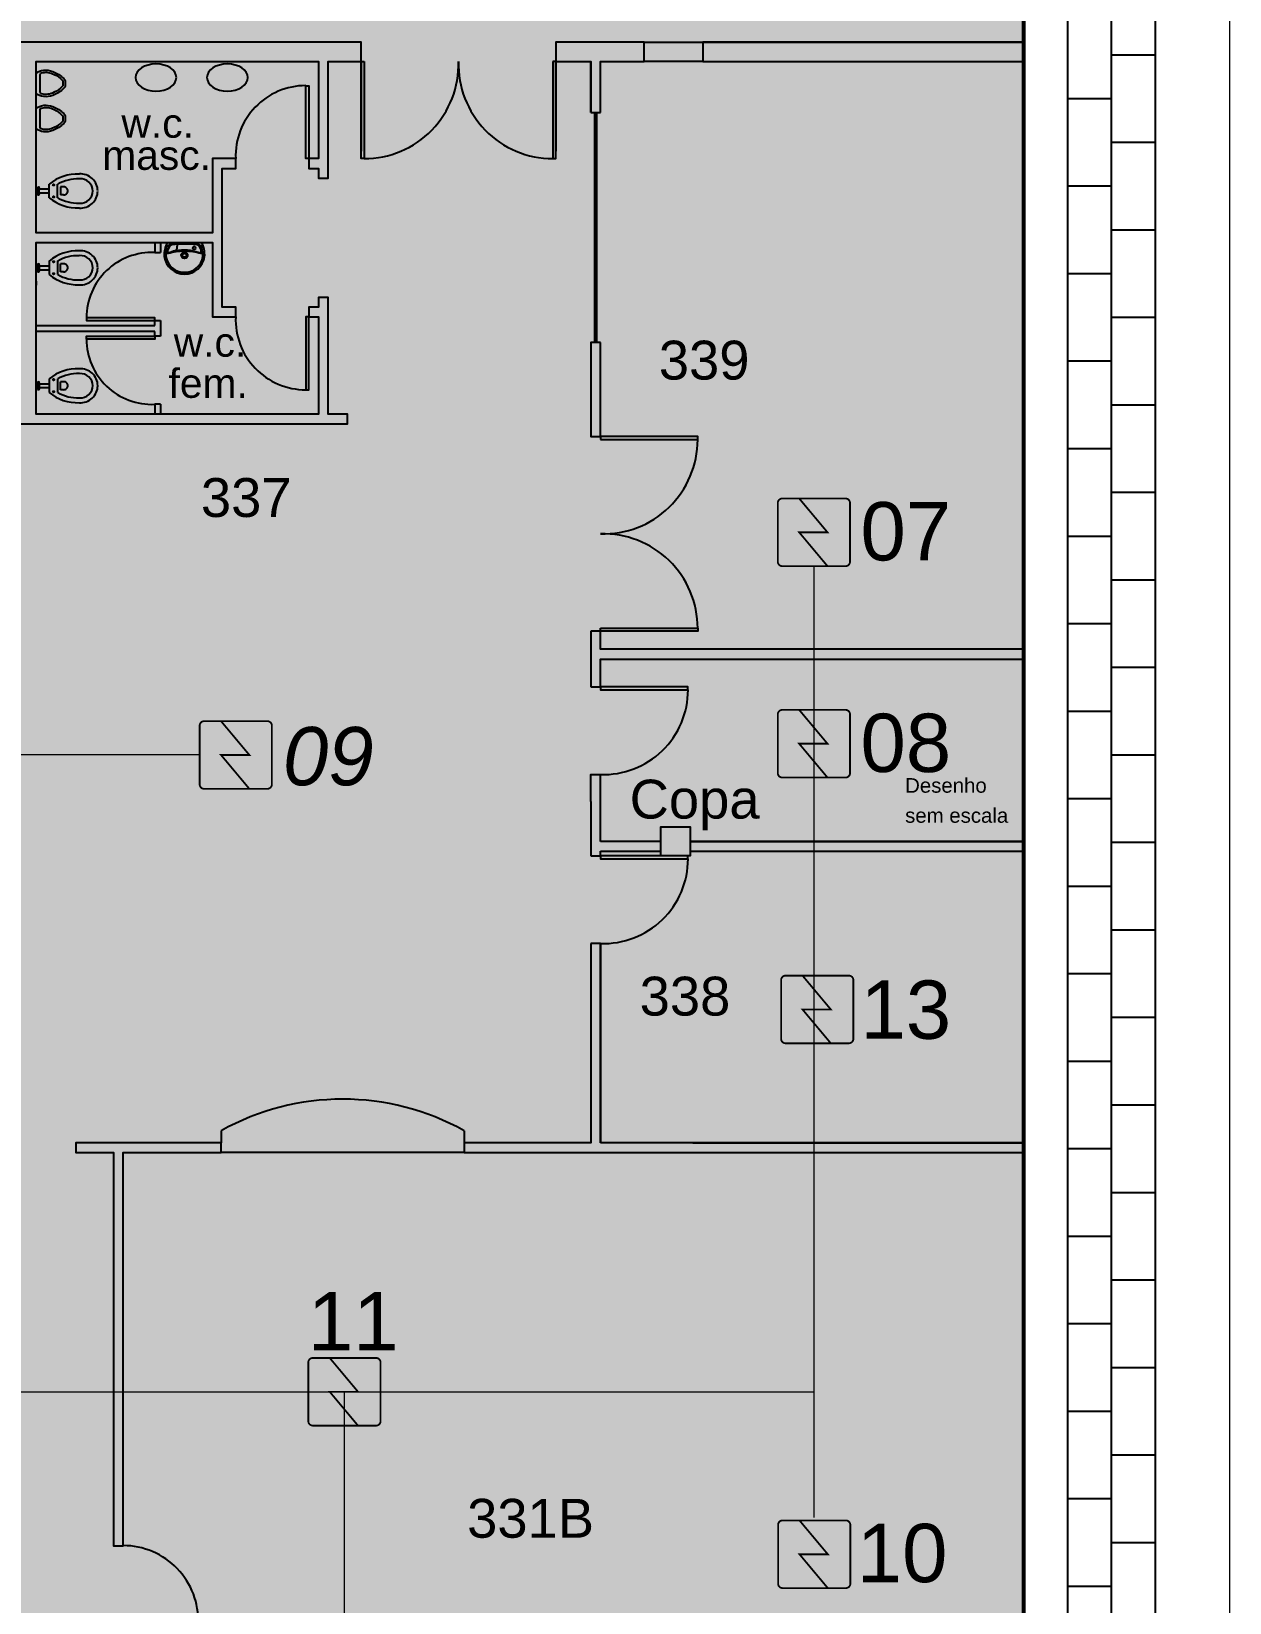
# Model space of a CAD drawing. Header units: metres. Extents: x -331 to 2982, y 362 to 2539.
# Drawn here: x 860.11 to 872.42, y 2171.67 to 2187.83 of the extents above; entities that cross this region are included whole.
import ezdxf
from ezdxf.enums import TextEntityAlignment as Align

# ---------------------------------------------------------------- set-up
doc = ezdxf.new("R2010")
doc.units = ezdxf.units.M
for name, color, linetype in [('72_EGR_BASE_PRIMITIVE', 7, 'Continuous'), ('ALV', 251, 'Continuous'), ('CX', 251, 'Continuous'), ('Det', 251, 'Continuous'), ('DET. FUMAÇA', 1, 'Continuous'), ('Div', 251, 'Continuous'), ('Est', 251, 'Continuous'), ('Mob', 251, 'Continuous'), ('SALAS NOVAS', 7, 'Continuous'), ('Texto_Salas', 251, 'Continuous'), ('vid', 251, 'Continuous')]:
    doc.layers.add(name, color=color, linetype=linetype)
doc.layers.add('_corredores', color=251, linetype='Continuous', plot=False)
doc.layers.add('_salas', color=251, linetype='Continuous', plot=False)
doc.styles.add('DESTAQUE', font='arial.ttf', dxfattribs={"height": 0.4})
doc.styles.add('X3G_ENTITY_1416C0B0', font='arial.ttf', dxfattribs={"height": 0.6})
doc.styles.add('X3G_ENTITY_1416C0B9', font='arial.ttf', dxfattribs={"height": 0.6})
doc.styles.add('X3G_ENTITY_1416C0BC', font='arial.ttf', dxfattribs={"height": 0.6})
doc.styles.add('X3G_ENTITY_1416C0BF', font='arial.ttf', dxfattribs={"height": 0.6})
doc.styles.add('X3G_ENTITY_1421ED70', font='arial.ttf', dxfattribs={"height": 0.4})
doc.styles.add('X3G_ENTITY_1421EDF5', font='arial.ttf', dxfattribs={"height": 0.6})
doc.styles.add('X3G_ENTITY_1421EE35', font='arial.ttf', dxfattribs={"height": 0.6})
doc.styles.add('X3G_ENTITY_1421EF7A', font='arial.ttf', dxfattribs={"height": 0.15})
doc.styles.add('X3G_ENTITY_1421EFB9', font='arial.ttf', dxfattribs={"height": 0.15})

# ---------------------------------------------------------------- blocks, each defined once
blk = doc.blocks.new('Detector de fumaça')
at = {"layer": 'DET. FUMAÇA', "linetype": 'Continuous', "lineweight": 15, "const_width": 0.0187}
blk.add_lwpolyline([(774.599, 539.816), (775.249, 539.816, -0.414214), (775.296, 539.769), (775.296, 539.167, -0.414214), (775.249, 539.12), (774.599, 539.12, -0.414214), (774.553, 539.167), (774.553, 539.769, -0.414214)], format="xyb", close=True, dxfattribs=at)
blk.add_lwpolyline([(774.773, 539.816), (775.064, 539.468), (774.773, 539.468), (775.064, 539.12)], dxfattribs=at)

msp = doc.modelspace()

# ---------------------------------------------------------------- hatches: boundary and pattern name
at = {"layer": '_corredores', "transparency": 33554508}
h = msp.add_hatch(color=256, dxfattribs=at)
h.dxf.hatch_style = 1
h.paths.add_polyline_path([(851.611, 2224.542), (870.381, 2224.542), (870.381, 2226.378), (870.191, 2226.378), (870.191, 2226.575), (870.005, 2226.762), (866.306, 2226.763), (866.29, 2226.729), (866.185, 2226.811), (865.424, 2227.572), (863.996, 2227.572), (862.567, 2227.572), (861.757, 2226.763), (861.722, 2226.763), (861.718, 2226.762), (861.705, 2226.761), (861.687, 2226.761), (858.092, 2226.763), (857.746, 2226.416), (857.399, 2226.763), (853.806, 2226.763), (853.79, 2226.729), (853.686, 2226.811), (852.924, 2227.572), (851.496, 2227.572), (849.749, 2227.572), (849.749, 2226.812), (849.609, 2226.812), (849.609, 2229.892), (844.805, 2229.892), (844.805, 2226.871), (844.864, 2226.812), (845.246, 2227.194), (845.628, 2226.812), (845.246, 2226.43), (844.805, 2226.871), (844.805, 2226.753), (844.815, 2226.763), (840.708, 2226.763), (840.376, 2226.43), (840.043, 2226.763), (836.436, 2226.763), (836.42, 2226.729), (836.316, 2226.811), (835.554, 2227.572), (834.126, 2227.572), (832.698, 2227.572), (831.888, 2226.763), (831.852, 2226.763), (831.849, 2226.762), (831.835, 2226.761), (831.817, 2226.761), (828.223, 2226.763), (827.876, 2226.416), (827.529, 2226.763), (823.936, 2226.763), (823.92, 2226.729), (823.815, 2226.811), (823.054, 2227.572), (821.626, 2227.572), (820.197, 2227.572), (819.387, 2226.763), (819.352, 2226.763), (819.348, 2226.762), (819.335, 2226.761), (819.317, 2226.761), (815.722, 2226.763), (815.376, 2226.416), (815.029, 2226.763), (811.436, 2226.763), (811.42, 2226.729), (811.315, 2226.811), (810.554, 2227.572), (809.126, 2227.572), (807.697, 2227.572), (806.887, 2226.763), (806.852, 2226.763), (806.848, 2226.762), (806.835, 2226.761), (806.817, 2226.761), (803.222, 2226.763), (802.876, 2226.416), (802.529, 2226.763), (798.936, 2226.763), (798.92, 2226.729), (798.815, 2226.811), (798.054, 2227.572), (796.626, 2227.572), (795.197, 2227.572), (794.387, 2226.763), (794.352, 2226.763), (794.348, 2226.762), (794.335, 2226.761), (794.317, 2226.761), (790.722, 2226.763), (790.376, 2226.416), (790.029, 2226.763), (786.436, 2226.763), (786.42, 2226.729), (786.315, 2226.811), (785.554, 2227.572), (784.126, 2227.572), (782.697, 2227.572), (781.887, 2226.763), (781.852, 2226.763), (781.848, 2226.762), (781.835, 2226.761), (781.817, 2226.761), (778.222, 2226.763), (777.876, 2226.416), (777.529, 2226.763), (773.936, 2226.763), (773.92, 2226.729), (773.816, 2226.811), (773.054, 2227.572), (771.626, 2227.572), (770.197, 2227.572), (769.387, 2226.763), (769.352, 2226.763), (769.348, 2226.762), (769.335, 2226.761), (769.317, 2226.761), (765.617, 2226.762), (765.431, 2226.575), (765.431, 2226.378), (765.241, 2226.378), (765.241, 2224.542), (770.086, 2224.542), (770.086, 2214.629), (770.226, 2214.629), (770.226, 2205.509), (767.338, 2205.509), (767.338, 2207.704), (766.211, 2207.704), (766.211, 2205.509), (751.111, 2205.509), (751.111, 2210.741), (749.911, 2210.741), (749.911, 2205.509), (746.061, 2205.509), (746.061, 2201.894), (748.431, 2201.894), (748.431, 2203.594), (748.031, 2203.594), (748.031, 2203.794), (754.456, 2203.794), (754.456, 2203.594), (754.131, 2203.594), (754.131, 2201.894), (754.456, 2201.894), (754.456, 2201.694), (754.456, 2201.169), (757.956, 2201.169), (757.956, 2203.569), (757.956, 2203.769), (768.011, 2203.769), (768.011, 2203.749), (768.816, 2203.749), (768.816, 2195.789), (767.986, 2195.789), (767.986, 2195.769), (762.346, 2195.769), (761.071, 2195.769), (761.071, 2193.044), (754.156, 2193.044), (752.481, 2193.044), (752.481, 2160.519), (752.481, 2157.069), (754.081, 2157.069), (754.081, 2160.544), (753.906, 2160.544), (753.906, 2163.419), (754.171, 2163.419), (754.171, 2187.629), (760.806, 2187.629), (760.806, 2187.719), (773.011, 2187.719), (775.861, 2187.719), (782.791, 2187.719), (782.791, 2190.319), (775.861, 2190.319), (772.986, 2190.319), (772.986, 2195.79), (771.756, 2195.789), (771.756, 2203.744), (773.121, 2203.744), (773.121, 2203.829), (845.141, 2203.829), (845.141, 2195.819), (845.261, 2195.819), (845.261, 2190.319), (839.761, 2190.319), (839.761, 2188.494), (845.261, 2188.494), (845.261, 2187.569), (849.661, 2187.569), (849.661, 2185.094), (852.261, 2185.094), (852.261, 2183.894), (853.061, 2183.894), (853.061, 2176.889), (852.261, 2176.889), (852.261, 2175.254), (853.061, 2175.254), (853.061, 2168.394), (852.261, 2168.394), (852.261, 2166.994), (853.061, 2166.994), (853.061, 2159.489), (825.261, 2159.489), (825.261, 2158.669), (814.561, 2158.669), (814.561, 2159.469), (811.031, 2159.469), (811.031, 2158.069), (813.081, 2158.069), (813.081, 2157.769), (812.881, 2157.769), (812.881, 2156.869), (827.081, 2156.869), (827.081, 2158.069), (854.661, 2158.069), (854.661, 2183.893), (855.756, 2183.893), (855.756, 2184.657), (854.661, 2184.657), (854.661, 2186.757), (855.756, 2186.757), (855.756, 2187.519), (852.011, 2187.519), (852.011, 2187.719), (870.321, 2187.719), (870.321, 2195.769), (866.411, 2195.769), (866.411, 2195.773), (852.411, 2195.789), (852.411, 2195.699), (852.411, 2190.369), (849.561, 2190.369), (849.561, 2205.509), (845.001, 2205.509), (845.001, 2208.659), (849.561, 2208.659), (849.561, 2208.919), (849.561, 2212.194), (852.211, 2212.194), (852.211, 2214.629), (851.611, 2214.629)])
h.paths.add_polyline_path([(845.931, 2221.609), (845.47, 2221.609), (845.47, 2222.029), (843.97, 2222.029), (843.97, 2221.609), (843.95, 2220.109), (845.93, 2220.109), (845.931, 2214.629), (846.008, 2214.629), (846.008, 2210.809), (843.811, 2210.809), (843.811, 2205.509), (835.011, 2205.509), (835.011, 2210.809), (833.811, 2210.809), (833.811, 2205.509), (825.011, 2205.509), (825.011, 2210.809), (823.811, 2210.809), (823.811, 2205.509), (815.011, 2205.509), (815.011, 2210.809), (813.811, 2210.809), (813.811, 2205.509), (805.011, 2205.509), (805.011, 2210.809), (803.811, 2210.809), (803.811, 2205.509), (795.011, 2205.509), (795.011, 2210.809), (793.811, 2210.809), (793.811, 2205.509), (785.011, 2205.509), (785.011, 2210.809), (783.811, 2210.809), (783.811, 2205.509), (775.011, 2205.509), (775.011, 2210.809), (773.981, 2210.809), (773.981, 2205.509), (773.196, 2205.509), (773.196, 2214.629), (773.126, 2214.629), (773.125, 2220.109), (775.146, 2220.109), (775.146, 2221.609), (775.126, 2221.609), (775.126, 2222.029), (773.626, 2222.029), (773.626, 2221.609), (773.166, 2221.609), (773.166, 2224.542), (845.931, 2224.541)], flags=16)
h.paths.add_polyline_path([(851.496, 2226.43), (851.114, 2226.812), (851.496, 2227.194), (851.878, 2226.812)], flags=16)
h.paths.add_polyline_path([(834.508, 2226.812), (834.126, 2226.43), (833.744, 2226.812), (834.126, 2227.194)], flags=16)
h.paths.add_polyline_path([(863.614, 2226.812), (863.996, 2227.194), (864.378, 2226.812), (863.996, 2226.43)], flags=16)
h.paths.add_polyline_path([(822.008, 2226.812), (821.626, 2226.43), (821.244, 2226.812), (821.626, 2227.194)], flags=16)
h.paths.add_polyline_path([(864.389, 2190.556), (864.551, 2190.634), (864.712, 2190.35), (866.013, 2191.248, -0.431733), (866.332, 2192.391), (865.598, 2193.79), (865.28, 2193.589), (865.172, 2193.734, -2.788173)], flags=16)
h.paths.add_polyline_path([(809.508, 2226.812), (809.126, 2226.43), (808.744, 2226.812), (809.126, 2227.194)], flags=16)
h.paths.add_polyline_path([(797.008, 2226.812), (796.626, 2226.43), (796.244, 2226.812), (796.626, 2227.194)], flags=16)
h.paths.add_polyline_path([(784.507, 2226.812), (784.126, 2226.43), (783.744, 2226.812), (784.126, 2227.194)], flags=16)
h.paths.add_polyline_path([(772.008, 2226.812), (771.626, 2226.43), (771.244, 2226.812), (771.626, 2227.194)], flags=16)
h.paths.add_polyline_path([(767.557, 2193.922), (767.41, 2193.819), (767.205, 2194.063), (766.31, 2193.169, -0.414214), (766.31, 2192.369), (767.205, 2191.475), (767.41, 2191.719), (767.557, 2191.616, -3.171595)], flags=16)
at = {"layer": '_salas', "transparency": 33554559}
h = msp.add_hatch(color=256, dxfattribs=at)
h.dxf.hatch_style = 1
h.paths.add_polyline_path([(870.321, 2187.719), (852.011, 2187.719), (852.011, 2187.519), (855.756, 2187.519), (855.756, 2186.757), (854.661, 2186.757), (854.661, 2184.657), (855.756, 2184.657), (855.756, 2183.893), (854.661, 2183.893), (854.661, 2158.069), (827.081, 2158.069), (827.081, 2156.869), (812.881, 2156.869), (812.881, 2157.769), (813.081, 2157.769), (813.081, 2158.069), (811.031, 2158.069), (811.031, 2159.469), (811.111, 2159.469), (811.111, 2163.169), (809.161, 2163.169), (809.161, 2163.319), (806.761, 2163.319), (806.761, 2160.619), (806.361, 2160.619), (806.361, 2159.744), (794.611, 2159.744), (794.611, 2150.719), (794.811, 2150.719), (794.811, 2152.509), (818.111, 2152.509), (870.321, 2152.509)])
h.paths.add_polyline_path([(806.557, 2158.749), (806.557, 2155.869), (802.711, 2155.869), (802.711, 2158.749)], flags=16)

# ---------------------------------------------------------------- linework, layer by layer
at = {"layer": '72_EGR_BASE_PRIMITIVE', "color": 251, "linetype": 'Continuous', "lineweight": -3, "true_color": 0x5f5f5f}
for points in [[(870.299, 2181.476), (865.958, 2181.476), (865.958, 2181.476), (865.958, 2181.664)], [(865.858, 2179.909), (865.858, 2180.189), (865.958, 2180.189)]]:
    msp.add_lwpolyline(points, dxfattribs=at)
at = {"layer": '72_EGR_BASE_PRIMITIVE', "color": 251, "true_color": 0x5f5f5f}
msp.add_polyline3d([(865.958, 2179.909, 0), (865.958, 2180.189, 0)], dxfattribs=at)
at = {"layer": 'ALV', "color": 251}
for p, q in [((870.299, 2187.721), (867.009, 2187.721)), ((870.299, 2187.721), (867.009, 2187.721)), ((867.009, 2187.721), (870.299, 2187.721)), ((865.858, 2186.998), (865.858, 2187.521)), ((867.009, 2187.521), (870.299, 2187.521)), ((867.009, 2187.521), (870.299, 2187.521)), ((867.009, 2187.521), (870.299, 2187.521)), ((865.858, 2186.998), (865.958, 2186.998)), ((865.958, 2181.663), (865.858, 2181.663)), ((865.858, 2181.663), (865.858, 2181.089)), ((865.858, 2181.089), (865.958, 2181.089)), ((865.858, 2179.909), (865.858, 2179.351)), ((865.958, 2179.501), (865.958, 2179.909)), ((866.579, 2179.501), (865.958, 2179.501)), ((866.579, 2179.401), (866.579, 2179.501)), ((870.319, 2179.501), (866.879, 2179.501)), ((866.879, 2179.501), (870.319, 2179.501)), ((865.858, 2179.351), (865.958, 2179.351)), ((865.958, 2179.351), (865.958, 2179.401)), ((865.958, 2179.401), (866.579, 2179.401)), ((866.879, 2179.401), (870.319, 2179.401)), ((865.958, 2178.451), (865.858, 2178.451)), ((865.858, 2178.451), (865.858, 2176.401)), ((865.958, 2176.401), (865.958, 2178.451)), ((865.858, 2176.401), (864.558, 2176.401)), ((864.558, 2176.401), (864.558, 2176.301)), ((866.908, 2176.401), (865.958, 2176.401)), ((870.319, 2176.401), (866.908, 2176.401)), ((864.558, 2176.301), (866.908, 2176.301)), ((866.908, 2176.301), (870.319, 2176.301))]:
    msp.add_line(p, q, dxfattribs=at)
for points in [[(858.159, 2183.795), (863.359, 2183.795), (863.359, 2183.895), (863.159, 2183.895), (863.159, 2185.095), (863.059, 2185.095), (863.059, 2184.995), (862.959, 2184.995), (862.959, 2184.895), (863.059, 2184.895), (863.059, 2183.895), (860.159, 2183.895), (860.159, 2185.659), (861.969, 2185.659), (861.969, 2184.895), (862.209, 2184.895), (862.209, 2184.995), (862.069, 2184.995), (862.069, 2186.422), (862.209, 2186.422), (862.209, 2186.522), (861.969, 2186.522), (861.969, 2185.759), (860.159, 2185.759), (860.159, 2187.521), (863.059, 2187.521), (863.059, 2186.522), (862.959, 2186.522), (862.959, 2186.422), (863.059, 2186.422), (863.059, 2186.322), (863.159, 2186.322), (863.159, 2187.521), (863.499, 2187.521), (863.499, 2187.522), (863.499, 2187.721), (859.809, 2187.721)], [(865.958, 2186.998), (865.958, 2187.521), (866.409, 2187.521), (866.409, 2187.721), (865.499, 2187.721), (865.499, 2187.521), (865.858, 2187.521), (865.858, 2186.998)], [(866.879, 2179.401), (870.319, 2179.401)], [(865.858, 2178.451), (865.858, 2176.401), (864.558, 2176.401)], [(865.958, 2178.451), (865.958, 2176.401)], [(866.908, 2176.401), (870.319, 2176.401)], [(866.908, 2176.301), (870.319, 2176.301)]]:
    msp.add_lwpolyline(points, dxfattribs=at)
for points in [[(865.958, 2184.632), (865.858, 2184.632), (865.858, 2183.663), (865.958, 2183.663)], [(862.058, 2176.401), (860.953, 2176.401), (860.566, 2176.401), (860.566, 2176.301), (860.953, 2176.301), (860.953, 2172.257), (861.053, 2172.257), (861.053, 2176.301), (862.058, 2176.301)]]:
    msp.add_lwpolyline(points, close=True, dxfattribs=at)
at = {"layer": 'ALV', "color": 251, "linetype": 'Continuous', "lineweight": -3, "true_color": 0x5f5f5f}
msp.add_lwpolyline([(865.958, 2181.089), (865.958, 2181.376), (870.299, 2181.376)], dxfattribs=at)
at = {"layer": 'CX', "color": 251, "ltscale": 0.8}
for p, q in [((863.499, 2187.522), (863.499, 2186.6)), ((865.499, 2187.522), (865.499, 2186.6))]:
    msp.add_line(p, q, dxfattribs=at)
at = {"layer": 'CX', "color": 251}
for p, q in [((862.058, 2176.523), (862.058, 2176.401)), ((864.558, 2176.523), (864.558, 2176.401)), ((864.558, 2176.301), (862.058, 2176.301))]:
    msp.add_line(p, q, dxfattribs=at)
at = {"layer": 'CX', "color": 251, "ltscale": 0.8}
for points in [[(863.529, 2187.522), (863.529, 2186.522), (863.499, 2186.522), (863.499, 2187.522)], [(865.469, 2187.522), (865.469, 2186.522), (865.499, 2186.522), (865.499, 2187.522)], [(862.959, 2186.522), (862.929, 2186.522), (862.929, 2187.272), (862.959, 2187.272)], [(862.959, 2184.895), (862.929, 2184.895), (862.929, 2184.145), (862.959, 2184.145)], [(865.958, 2183.633), (866.958, 2183.633), (866.958, 2183.663), (865.958, 2183.663)], [(865.958, 2181.693), (866.958, 2181.693), (866.958, 2181.663), (865.958, 2181.663)]]:
    msp.add_lwpolyline(points, close=True, dxfattribs=at)
at = {"layer": 'CX', "color": 251, "ltscale": 8}
for points in [[(861.376, 2184.856), (861.376, 2184.886), (860.676, 2184.886), (860.676, 2184.856)], [(861.376, 2184.696), (861.376, 2184.666), (860.676, 2184.666), (860.676, 2184.696)], [(865.958, 2181.089), (865.958, 2181.059), (866.858, 2181.059), (866.858, 2181.089)], [(865.958, 2179.351), (865.958, 2179.321), (866.858, 2179.321), (866.858, 2179.351)]]:
    msp.add_lwpolyline(points, close=True, dxfattribs=at)
at = {"layer": 'CX', "color": 251, "ltscale": 0.8}
for centre, radius, start, end in [((863.529, 2187.492), 0.97, 270, 1.7449), ((865.469, 2187.492), 0.97, 178.2551, 270), ((862.929, 2186.552), 0.721, 90, 182.3383), ((862.929, 2184.866), 0.721, 177.6617, 270), ((865.988, 2183.633), 0.97, 268.2551, 0), ((865.988, 2181.693), 0.97, 0, 91.7449)]:
    msp.add_arc(centre, radius, start, end, dxfattribs=at)
at = {"layer": 'CX', "color": 251, "ltscale": 8}
for centre, radius, start, end in [((861.346, 2184.886), 0.671, 87.4911, 180), ((861.346, 2184.666), 0.671, 180, 272.5089), ((865.988, 2181.059), 0.871, 268.058, 0), ((865.988, 2179.321), 0.871, 268.058, 0), ((861.053, 2171.487), 0.771, 357.8106, 90)]:
    msp.add_arc(centre, radius, start, end, dxfattribs=at)
at = {"layer": 'CX', "color": 251}
msp.add_arc((863.308, 2174.283), 2.566, 60.8456, 119.1544, dxfattribs=at)
at = {"layer": 'Det', "color": 251}
for p, q in [((870.759, 2195.771), (870.759, 2152.071)), ((871.209, 2195.771), (871.209, 2151.621)), ((871.659, 2195.771), (871.659, 2151.621)), ((870.759, 2187.591), (870.759, 2187.591)), ((871.209, 2187.591), (871.659, 2187.591)), ((870.759, 2187.141), (871.209, 2187.141)), ((870.759, 2186.691), (870.759, 2186.691)), ((871.209, 2186.691), (871.659, 2186.691)), ((870.759, 2186.241), (871.209, 2186.241)), ((870.759, 2185.791), (870.759, 2185.791)), ((871.209, 2185.791), (871.659, 2185.791)), ((870.759, 2185.341), (871.209, 2185.341)), ((870.759, 2184.891), (870.759, 2184.891)), ((871.209, 2184.891), (871.659, 2184.891)), ((870.759, 2184.441), (871.209, 2184.441)), ((870.759, 2183.991), (870.759, 2183.991)), ((871.209, 2183.991), (871.659, 2183.991)), ((870.759, 2183.541), (871.209, 2183.541)), ((870.759, 2183.091), (870.759, 2183.091)), ((871.209, 2183.091), (871.659, 2183.091)), ((870.759, 2182.641), (871.209, 2182.641)), ((870.759, 2182.191), (870.759, 2182.191)), ((871.209, 2182.191), (871.659, 2182.191)), ((870.759, 2181.741), (871.209, 2181.741)), ((870.759, 2181.291), (870.759, 2181.291)), ((871.209, 2181.291), (871.659, 2181.291)), ((870.759, 2180.841), (871.209, 2180.841)), ((870.759, 2180.391), (870.759, 2180.391)), ((871.209, 2180.391), (871.659, 2180.391)), ((870.759, 2179.941), (871.209, 2179.941)), ((870.759, 2179.491), (870.759, 2179.491)), ((871.209, 2179.491), (871.659, 2179.491)), ((870.759, 2179.041), (871.209, 2179.041)), ((870.759, 2178.591), (870.759, 2178.591)), ((871.209, 2178.591), (871.659, 2178.591)), ((870.759, 2178.141), (871.209, 2178.141)), ((870.759, 2177.691), (870.759, 2177.691)), ((871.209, 2177.691), (871.659, 2177.691)), ((870.759, 2177.241), (871.209, 2177.241)), ((870.759, 2176.791), (870.759, 2176.791)), ((871.209, 2176.791), (871.659, 2176.791)), ((870.759, 2176.341), (871.209, 2176.341)), ((870.759, 2175.891), (870.759, 2175.891)), ((871.209, 2175.891), (871.659, 2175.891)), ((870.759, 2175.441), (871.209, 2175.441)), ((870.759, 2174.991), (870.759, 2174.991)), ((871.209, 2174.991), (871.659, 2174.991)), ((870.759, 2174.541), (871.209, 2174.541)), ((870.759, 2174.091), (870.759, 2174.091)), ((871.209, 2174.091), (871.659, 2174.091)), ((870.759, 2173.641), (871.209, 2173.641)), ((870.759, 2173.191), (870.759, 2173.191)), ((871.209, 2173.191), (871.659, 2173.191)), ((870.759, 2172.741), (871.209, 2172.741)), ((870.759, 2172.291), (870.759, 2172.291)), ((871.209, 2172.291), (871.659, 2172.291)), ((870.759, 2171.841), (871.209, 2171.841))]:
    msp.add_line(p, q, dxfattribs=at)
at = {"layer": 'Div', "color": 230, "linetype": 'Continuous', "lineweight": 0}
msp.add_line((872.425, 2197.058), (872.425, 2148.779), dxfattribs=at)
at = {"layer": 'Div', "lineweight": 0}
for p, q in [((861.376, 2185.556), (861.436, 2185.556)), ((860.159, 2184.806), (861.376, 2184.806)), ((861.376, 2184.856), (861.436, 2184.856)), ((861.436, 2184.856), (861.436, 2184.696)), ((861.376, 2184.746), (860.159, 2184.746)), ((861.436, 2184.696), (861.376, 2184.696)), ((861.436, 2183.996), (861.376, 2183.996))]:
    msp.add_line(p, q, dxfattribs=at)
at = {"layer": 'Div', "color": 251}
for p, q in [((861.376, 2185.556), (861.436, 2185.556)), ((860.159, 2184.806), (861.376, 2184.806)), ((861.376, 2184.856), (861.436, 2184.856)), ((861.436, 2184.856), (861.436, 2184.696)), ((861.376, 2184.746), (860.159, 2184.746)), ((861.436, 2184.696), (861.376, 2184.696)), ((861.436, 2183.996), (861.376, 2183.996))]:
    msp.add_line(p, q, dxfattribs=at)
at = {"layer": 'Div', "lineweight": 0, "ltscale": 0.8}
for p, q in [((861.376, 2184.806), (861.376, 2184.856)), ((861.376, 2184.696), (861.376, 2184.746))]:
    msp.add_line(p, q, dxfattribs=at)
at = {"layer": 'Div', "color": 251, "ltscale": 0.8}
for p, q in [((861.376, 2184.806), (861.376, 2184.856)), ((861.376, 2184.696), (861.376, 2184.746))]:
    msp.add_line(p, q, dxfattribs=at)
at = {"layer": 'Div', "color": 150, "linetype": 'Continuous', "lineweight": 0}
for p, q in [((868.152, 2182.331), (868.152, 2172.548)), ((861.837, 2180.389), (853.843, 2180.389)), ((854.206, 2173.84), (868.152, 2173.84)), ((863.326, 2169.757), (863.326, 2173.84))]:
    msp.add_line(p, q, dxfattribs=at)
at = {"layer": 'Div', "lineweight": 0}
for points in [[(861.376, 2185.658), (861.376, 2185.556)], [(861.436, 2185.658), (861.436, 2185.556)], [(861.376, 2183.996), (861.376, 2183.894)], [(861.436, 2183.996), (861.436, 2183.894)]]:
    msp.add_lwpolyline(points, dxfattribs=at)
at = {"layer": 'Div', "color": 251}
for points in [[(861.376, 2185.658), (861.376, 2185.556)], [(861.436, 2185.658), (861.436, 2185.556)], [(861.376, 2183.996), (861.376, 2183.894)], [(861.436, 2183.996), (861.436, 2183.894)]]:
    msp.add_lwpolyline(points, dxfattribs=at)
at = {"layer": 'Est', "color": 251}
for points in [[(867.009, 2187.521), (866.409, 2187.521), (866.409, 2187.721), (867.009, 2187.721)], [(866.579, 2179.351), (866.579, 2179.651), (866.879, 2179.651), (866.879, 2179.351)]]:
    msp.add_lwpolyline(points, close=True, dxfattribs=at)
at = {"layer": 'Mob', "color": 251}
for p, q in [((860.29, 2186.12), (860.29, 2186.26)), ((860.378, 2186.12), (860.378, 2186.26)), ((860.17, 2186.19), (860.17, 2186.23)), ((860.17, 2186.23), (860.181, 2186.23)), ((860.17, 2186.19), (860.17, 2186.149)), ((860.17, 2186.149), (860.181, 2186.149)), ((860.19, 2186.21), (860.19, 2186.221)), ((860.19, 2186.21), (860.19, 2186.221)), ((860.19, 2186.17), (860.19, 2186.21)), ((860.19, 2186.21), (860.29, 2186.21)), ((860.19, 2186.17), (860.29, 2186.17)), ((860.19, 2186.17), (860.19, 2186.159)), ((860.409, 2186.231), (860.409, 2186.149)), ((860.438, 2186.231), (860.409, 2186.231)), ((860.438, 2186.149), (860.409, 2186.149)), ((860.17, 2185.44), (860.17, 2185.359)), ((860.17, 2185.44), (860.181, 2185.44)), ((860.19, 2185.42), (860.19, 2185.431)), ((860.29, 2185.47), (860.29, 2185.33)), ((860.378, 2185.47), (860.378, 2185.33)), ((860.438, 2185.44), (860.409, 2185.44)), ((860.409, 2185.359), (860.409, 2185.44)), ((860.159, 2185.261), (860.159, 2185.301)), ((860.17, 2185.359), (860.181, 2185.359)), ((860.19, 2185.42), (860.29, 2185.42)), ((860.19, 2185.42), (860.19, 2185.38)), ((860.19, 2185.38), (860.19, 2185.369)), ((860.19, 2185.38), (860.29, 2185.38)), ((860.438, 2185.359), (860.409, 2185.359)), ((860.159, 2185.261), (860.159, 2185.221)), ((860.17, 2184.147), (860.17, 2184.227)), ((860.17, 2184.227), (860.181, 2184.227)), ((860.17, 2184.147), (860.181, 2184.147)), ((860.19, 2184.207), (860.19, 2184.218)), ((860.19, 2184.207), (860.19, 2184.167)), ((860.19, 2184.207), (860.29, 2184.207)), ((860.19, 2184.167), (860.29, 2184.167)), ((860.19, 2184.167), (860.19, 2184.156)), ((860.29, 2184.257), (860.29, 2184.117)), ((860.378, 2184.257), (860.378, 2184.117)), ((860.409, 2184.146), (860.409, 2184.228)), ((860.438, 2184.228), (860.409, 2184.228)), ((860.438, 2184.146), (860.409, 2184.146))]:
    msp.add_line(p, q, dxfattribs=at)
for points in [[(860.454, 2187.265, -0.172667), (860.451, 2187.258, -0.12785), (860.349, 2187.183, -0.259672), (860.169, 2187.182, -0.273963), (860.159, 2187.199), (860.159, 2187.393, -0.273963), (860.169, 2187.41, -0.259672), (860.349, 2187.409, -0.12785), (860.451, 2187.334, -0.172667), (860.454, 2187.327)], [(860.431, 2187.274, -0.18231), (860.428, 2187.266, -0.118359), (860.341, 2187.205, -0.207423), (860.212, 2187.189, -0.331444), (860.198, 2187.208), (860.198, 2187.385, -0.331444), (860.212, 2187.403, -0.207423), (860.341, 2187.388, -0.118359), (860.428, 2187.326, -0.18231), (860.431, 2187.318)], [(860.454, 2186.904, -0.172667), (860.451, 2186.896, -0.12785), (860.349, 2186.821, -0.259672), (860.169, 2186.82, -0.273963), (860.159, 2186.837), (860.159, 2187.032, -0.273963), (860.169, 2187.049, -0.259672), (860.349, 2187.048, -0.12785), (860.451, 2186.973, -0.172667), (860.454, 2186.965)], [(860.431, 2186.912, -0.18231), (860.428, 2186.904, -0.118359), (860.341, 2186.843, -0.207423), (860.212, 2186.827, -0.331444), (860.198, 2186.846), (860.198, 2187.023, -0.331444), (860.212, 2187.041, -0.207423), (860.341, 2187.026, -0.118359), (860.428, 2186.964, -0.18231), (860.431, 2186.957)], [(861.682, 2185.648, 0.019765), (861.556, 2185.643, 0.055725), (861.538, 2185.641, 0.26837), (861.504, 2185.605, 0.08527), (861.492, 2185.517, 0.373975), (861.682, 2185.353, 0.373975), (861.871, 2185.517, 0.08527), (861.859, 2185.605, 0.26837), (861.826, 2185.641, 0.055725), (861.808, 2185.643, 0.019765)]]:
    msp.add_lwpolyline(points, format="xyb", close=True, dxfattribs=at)
for points in [[(861.856, 2185.552, 0.09339), (861.844, 2185.605, 0.281673), (861.799, 2185.638, 0.022774), (861.709, 2185.643), (861.682, 2185.643), (861.655, 2185.643, 0.022774), (861.565, 2185.638, 0.281673), (861.52, 2185.605, 0.09339), (861.507, 2185.552)], [(861.517, 2185.548, -0.467154), (861.52, 2185.555, -0.039312), (861.587, 2185.578, 0.320715), (861.606, 2185.598, 0.032811), (861.61, 2185.636)], [(861.856, 2185.552, -0.557482), (861.849, 2185.546, 0.068592), (861.745, 2185.576, 0.02486), (861.682, 2185.581, 0.02486), (861.619, 2185.576, 0.068592), (861.515, 2185.546, -0.557482), (861.507, 2185.552)], [(861.849, 2185.546, 0.072415), (861.682, 2185.57, 0.072415), (861.514, 2185.546)]]:
    msp.add_lwpolyline(points, format="xyb", dxfattribs=at)
for points in [[(860.159, 2184.957), (860.159, 2184.957)], [(860.159, 2184.221), (860.159, 2184.221)]]:
    msp.add_lwpolyline(points, dxfattribs=at)
for centre, radius in [((860.337, 2186.252), 0.00707), ((860.337, 2186.128), 0.00707), ((861.781, 2185.602), 0.0158), ((860.337, 2185.462), 0.00707), ((861.682, 2185.528), 0.0328), ((861.682, 2185.528), 0.0203), ((860.337, 2185.338), 0.00707), ((860.337, 2184.249), 0.00707), ((860.337, 2184.125), 0.00707)]:
    msp.add_circle(centre, radius, dxfattribs=at)
for centre, radius, start, end in [((860.585, 2185.9), 0.464, 87.9363, 129.3021), ((860.585, 2185.9), 0.414, 87.9363, 119.8675), ((860.441, 2186.188), 0.043, 1.2038, 93.3189), ((860.612, 2186.186), 0.179, 1.2038, 93.3189), ((860.612, 2186.186), 0.129, 1.2038, 93.3189), ((860.181, 2186.221), 0.00935, 0, 90), ((860.181, 2186.159), 0.00935, 270, 0), ((860.585, 2186.479), 0.464, 230.6979, 272.0637), ((860.585, 2186.479), 0.414, 240.1325, 272.0637), ((860.441, 2186.192), 0.043, 266.6811, 358.7962), ((860.612, 2186.193), 0.179, 266.6811, 358.7962), ((860.612, 2186.193), 0.129, 266.6811, 358.7962), ((861.74, 2185.534), 0.266, 151.9123, 184.0939), ((861.624, 2185.534), 0.266, 355.9061, 27.7353), ((860.181, 2185.431), 0.00935, 0, 90), ((860.585, 2185.11), 0.464, 87.9363, 129.3021), ((860.585, 2185.11), 0.414, 87.9363, 119.8675), ((860.441, 2185.398), 0.043, 1.2038, 93.3189), ((860.612, 2185.396), 0.179, 1.2038, 93.3189), ((860.612, 2185.396), 0.129, 1.2038, 93.3189), ((861.682, 2185.544), 0.209, 187.9818, 270), ((861.682, 2185.544), 0.209, 270, 352.0182), ((860.181, 2185.369), 0.00935, 270, 0), ((860.585, 2185.689), 0.464, 230.6979, 272.0637), ((860.585, 2185.689), 0.414, 240.1325, 272.0637), ((860.441, 2185.402), 0.043, 266.6811, 358.7962), ((860.612, 2185.403), 0.179, 266.6811, 358.7962), ((860.612, 2185.403), 0.129, 266.6811, 358.7962), ((860.585, 2183.898), 0.464, 87.9363, 129.3021), ((860.585, 2183.898), 0.414, 87.9363, 119.8675), ((860.612, 2184.183), 0.179, 1.2038, 93.3189), ((860.612, 2184.183), 0.129, 1.2038, 93.3189), ((860.181, 2184.218), 0.00935, 0, 90), ((860.181, 2184.156), 0.00935, 270, 0), ((860.441, 2184.185), 0.043, 1.2038, 93.3189), ((860.441, 2184.189), 0.043, 266.6811, 358.7962), ((860.612, 2184.191), 0.179, 266.6811, 358.7962), ((860.612, 2184.191), 0.129, 266.6811, 358.7962), ((860.585, 2184.476), 0.464, 230.6979, 272.0637), ((860.585, 2184.476), 0.414, 240.1325, 272.0637)]:
    msp.add_arc(centre, radius, start, end, dxfattribs=at)
at = {"layer": 'Mob', "color": 251, "extrusion": (0, 0, -1)}
for centre in [(861.389, 2187.356), (862.123, 2187.356)]:
    msp.add_ellipse(centre, major_axis=(0.21, 0), ratio=0.666667, dxfattribs=at)
at = {"layer": 'vid', "color": 251}
for p, q in [((870.299, 2179.421), (870.299, 2195.771)), ((870.319, 2152.511), (870.319, 2195.771)), ((865.898, 2186.998), (865.898, 2184.632)), ((865.918, 2186.998), (865.918, 2184.632)), ((870.299, 2152.531), (870.299, 2179.496))]:
    msp.add_line(p, q, dxfattribs=at)

# ---------------------------------------------------------------- block references
at = {"layer": 'DET. FUMAÇA', "linetype": 'Continuous', "lineweight": 0}
for p in [(93.228, 1643.211), (87.285, 1640.921), (93.228, 1641.037), (93.262, 1638.304), (88.402, 1634.372), (93.231, 1632.701)]:
    msp.add_blockref('Detector de fumaça', p, dxfattribs=at)

# ---------------------------------------------------------------- texts
at = {"layer": 'Div', "color": 5, "linetype": 'Continuous', "lineweight": 0, "true_color": 0x0000ff, "char_height": 0.6, "attachment_point": 1}
for s, insert, style in [('07', (868.631, 2182.99), 'X3G_ENTITY_1421EE35'), ('08', (868.631, 2180.814), 'X3G_ENTITY_1421EDF5'), ('{\\fArial|b0|i1|c0|p34;09}', (862.694, 2180.677), 'X3G_ENTITY_1416C0B0'), ('13', (868.631, 2178.07), 'X3G_ENTITY_1416C0BF'), ('11', (862.95, 2174.865), 'X3G_ENTITY_1416C0B9'), ('10', (868.593, 2172.482), 'X3G_ENTITY_1416C0BC')]:
    msp.add_mtext_dynamic_manual_height_columns(s, width=13.3188, gutter_width=2.5, heights=[0], dxfattribs=dict(at, insert=insert, style=style))
at = {"layer": 'SALAS NOVAS', "color": 251}
for s, style, p in [('339', 'DESTAQUE', (867.024, 2184.25)), ('337', 'DESTAQUE', (862.317, 2182.837)), ('Copa', 'X3G_ENTITY_1421ED70', (866.926, 2179.735)), ('338', 'DESTAQUE', (866.827, 2177.709)), ('331B', 'DESTAQUE', (865.24, 2172.339))]:
    msp.add_text(s, height=0.4, dxfattribs=dict(at, style=style)).set_placement(p, align=Align.CENTER)
at = {"layer": 'Texto_Salas', "color": 251}
for s, height, style, p in [('w.c.', 0.3, 'DESTAQUE', (861.034, 2186.737)), ('masc.', 0.3, 'DESTAQUE', (860.837, 2186.407)), ('w.c.', 0.3, 'DESTAQUE', (861.572, 2184.485)), ('fem.', 0.3, 'DESTAQUE', (861.518, 2184.062)), ('Desenho ', 0.15, 'X3G_ENTITY_1421EF7A', (869.09, 2180.001)), ('sem escala', 0.15, 'X3G_ENTITY_1421EFB9', (869.09, 2179.692))]:
    msp.add_text(s, height=height, dxfattribs=dict(at, style=style)).set_placement(p)

doc.saveas('drawing.dxf')
